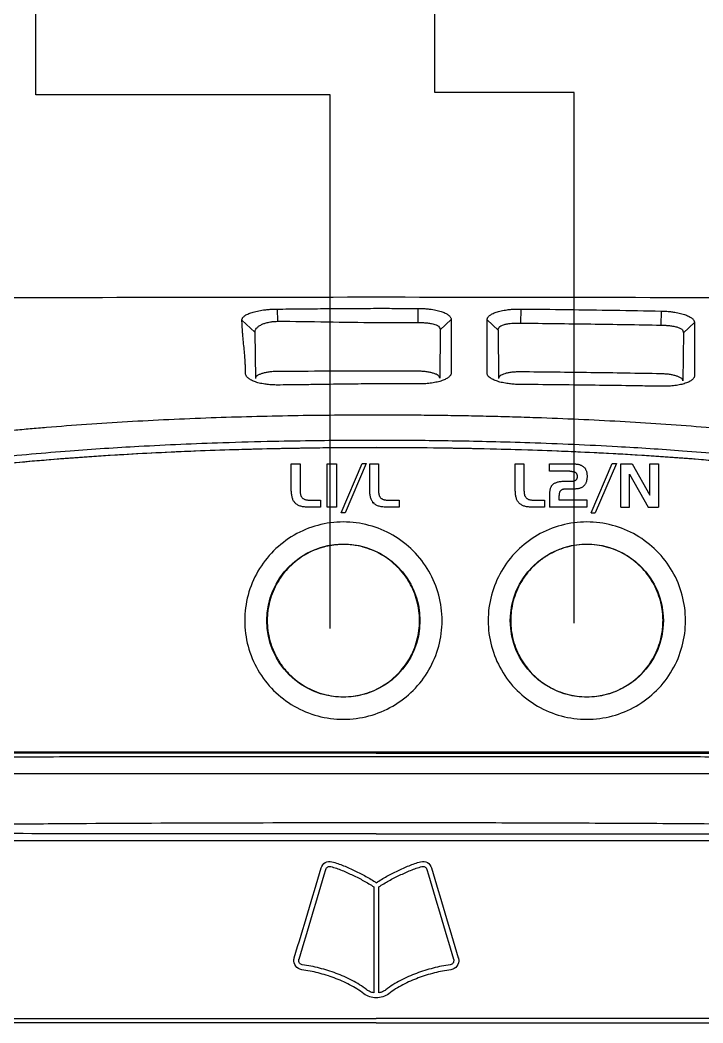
# Model space of a CAD drawing. Header units: inches. Extents: x 15 to 148, y 10 to 111.
# Drawn here: x 136.646 to 137.502, y 104.395 to 105.653 of the extents above; entities that cross this region are included whole.
import ezdxf

# ---------------------------------------------------------------- set-up
doc = ezdxf.new("R2010")
doc.units = ezdxf.units.IN
doc.header["$MEASUREMENT"] = 0
doc.layers.add('BLK_12AWG', color=7, linetype='Continuous')

# ---------------------------------------------------------------- blocks, each defined once
blk = doc.blocks.new('Varia')
at = {"color": 7, "linetype": 'Continuous'}
for p, q in [((163.2523, 107.7784), (163.2526, 107.7476)), ((163.6046, 107.7801), (163.6046, 107.7447)), ((163.8628, 107.7785), (163.8625, 107.7431)), ((163.1637, 107.7508), (163.1963, 107.7201)), ((163.6886, 107.7522), (163.6608, 107.726)), ((163.7785, 107.7517), (163.8062, 107.7252)), ((164.2152, 107.7734), (164.2145, 107.7381)), ((163.6608, 107.726), (163.6597, 107.6051)), ((163.8063, 107.7252), (163.8073, 107.6043)), ((164.2985, 107.7447), (164.2707, 107.7188)), ((163.1964, 107.7201), (163.1974, 107.6043)), ((164.2707, 107.7188), (164.2697, 107.598)), ((163.6046, 107.5904), (163.5006, 107.5905)), ((163.5006, 107.4307), (163.5006, 107.4313)), ((163.2875, 107.3253), (163.2875, 107.3899)), ((163.2875, 107.3899), (163.3094, 107.3899)), ((163.3094, 107.3899), (163.3094, 107.3242)), ((163.3775, 107.3899), (163.4005, 107.3899)), ((163.3775, 107.2815), (163.3775, 107.3899)), ((163.4005, 107.3899), (163.4005, 107.2815)), ((163.4123, 107.2676), (163.4649, 107.3911)), ((163.4754, 107.3911), (163.4224, 107.2676)), ((163.4649, 107.3911), (163.4754, 107.3911)), ((163.4842, 107.3253), (163.4842, 107.3899)), ((163.4842, 107.3899), (163.5061, 107.3899)), ((163.5061, 107.3899), (163.5061, 107.3242)), ((163.8491, 107.3253), (163.8491, 107.3899)), ((163.8491, 107.3899), (163.871, 107.3899)), ((163.871, 107.3899), (163.871, 107.3242)), ((163.935, 107.3716), (163.935, 107.3899)), ((163.935, 107.3899), (163.9964, 107.3899)), ((163.9964, 107.3899), (163.9983, 107.3898)), ((163.9983, 107.3898), (164.0002, 107.3898)), ((164.0002, 107.3898), (164.002, 107.3896)), ((164.002, 107.3896), (164.0037, 107.3894)), ((164.0037, 107.3894), (164.0054, 107.3892)), ((164.0054, 107.3892), (164.007, 107.3889)), ((164.007, 107.3889), (164.0086, 107.3885)), ((164.0086, 107.3885), (164.0101, 107.3881)), ((164.0101, 107.3881), (164.0116, 107.3877)), ((164.0116, 107.3877), (164.013, 107.3871)), ((164.013, 107.3871), (164.0143, 107.3866)), ((164.0143, 107.3866), (164.0156, 107.3859)), ((164.0156, 107.3859), (164.0168, 107.3852)), ((164.0168, 107.3852), (164.018, 107.3845)), ((164.018, 107.3845), (164.0191, 107.3837)), ((164.0191, 107.3837), (164.0202, 107.3829)), ((164.0202, 107.3829), (164.0213, 107.3819)), ((164.0213, 107.3819), (164.0223, 107.3808)), ((164.0223, 107.3808), (164.0232, 107.3797)), ((164.0232, 107.3797), (164.0241, 107.3786)), ((164.0241, 107.3786), (164.0249, 107.3773)), ((164.0249, 107.3773), (164.0256, 107.376)), ((164.0256, 107.376), (164.0263, 107.3746)), ((164.0263, 107.3746), (164.0269, 107.3732)), ((164.0269, 107.3732), (164.0274, 107.3717)), ((164.0397, 107.2676), (164.0923, 107.3911)), ((164.1029, 107.3911), (164.0498, 107.2676)), ((164.0923, 107.3911), (164.1029, 107.3911)), ((164.1141, 107.2815), (164.1141, 107.3899)), ((164.1141, 107.3899), (164.1425, 107.3899)), ((164.1425, 107.3899), (164.1869, 107.3118)), ((164.1869, 107.3118), (164.1869, 107.3899)), ((164.1869, 107.3899), (164.2081, 107.3899)), ((164.2081, 107.3899), (164.2081, 107.2815)), ((163.9863, 107.3716), (163.935, 107.3716)), ((163.9863, 107.3716), (163.9876, 107.3715)), ((163.9876, 107.3715), (163.9888, 107.3715)), ((163.9888, 107.3715), (163.99, 107.3714)), ((163.99, 107.3714), (163.9911, 107.3713)), ((163.9911, 107.3713), (163.9921, 107.3712)), ((163.9921, 107.3712), (163.9932, 107.371)), ((163.9932, 107.371), (163.9941, 107.3709)), ((163.9941, 107.3709), (163.9951, 107.3707)), ((163.9951, 107.3707), (163.9959, 107.3704)), ((163.9959, 107.3704), (163.9968, 107.3701)), ((163.9968, 107.3701), (163.9976, 107.3699)), ((163.9976, 107.3699), (163.9983, 107.3695)), ((163.9983, 107.3473), (163.9978, 107.3471)), ((163.9983, 107.3695), (163.999, 107.3692)), ((163.9989, 107.3476), (163.9983, 107.3473)), ((163.9994, 107.3479), (163.9989, 107.3476)), ((163.999, 107.3692), (163.9996, 107.3688)), ((163.9998, 107.3483), (163.9994, 107.3479)), ((163.9996, 107.3688), (164.0002, 107.3684)), ((164.0003, 107.3486), (163.9998, 107.3483)), ((164.0002, 107.3684), (164.0008, 107.368)), ((164.0008, 107.349), (164.0003, 107.3486)), ((164.0008, 107.368), (164.0012, 107.3676)), ((164.0012, 107.3495), (164.0008, 107.349)), ((164.0012, 107.3676), (164.0016, 107.3671)), ((164.0016, 107.3499), (164.0012, 107.3495)), ((164.0016, 107.3671), (164.002, 107.3667)), ((164.002, 107.3503), (164.0016, 107.3499)), ((164.002, 107.3667), (164.0023, 107.3662)), ((164.0023, 107.3508), (164.002, 107.3503)), ((164.0023, 107.3662), (164.0026, 107.3657)), ((164.0026, 107.3513), (164.0023, 107.3508)), ((164.0026, 107.3657), (164.0029, 107.3651)), ((164.0029, 107.3518), (164.0026, 107.3513)), ((164.0029, 107.3651), (164.0032, 107.3645)), ((164.0032, 107.3523), (164.0029, 107.3518)), ((164.0032, 107.3645), (164.0034, 107.3639)), ((164.0034, 107.3529), (164.0032, 107.3523)), ((164.0034, 107.3639), (164.0036, 107.3633)), ((164.0036, 107.3534), (164.0034, 107.3529)), ((164.0036, 107.3633), (164.0038, 107.3626)), ((164.0038, 107.354), (164.0036, 107.3534)), ((164.0038, 107.3626), (164.004, 107.3619)), ((164.004, 107.3546), (164.0038, 107.354)), ((164.004, 107.3619), (164.0041, 107.3611)), ((164.0041, 107.3552), (164.004, 107.3546)), ((164.0041, 107.3611), (164.0042, 107.3604)), ((164.0042, 107.3559), (164.0041, 107.3552)), ((164.0042, 107.3604), (164.0043, 107.3596)), ((164.0043, 107.3565), (164.0042, 107.3559)), ((164.0043, 107.3596), (164.0043, 107.3587)), ((164.0043, 107.3587), (164.0043, 107.3579)), ((164.0043, 107.3579), (164.0043, 107.3572)), ((164.0043, 107.3572), (164.0043, 107.3565)), ((164.0274, 107.3717), (164.0279, 107.3702)), ((164.0281, 107.3488), (164.0278, 107.3472)), ((164.0279, 107.3702), (164.0283, 107.3685)), ((164.0285, 107.3504), (164.0281, 107.3488)), ((164.0283, 107.3685), (164.0286, 107.3668)), ((164.0287, 107.3521), (164.0285, 107.3504)), ((164.0286, 107.3668), (164.0288, 107.3651)), ((164.0289, 107.3538), (164.0287, 107.3521)), ((164.0288, 107.3651), (164.029, 107.3633)), ((164.0291, 107.3556), (164.0289, 107.3538)), ((164.029, 107.3633), (164.0291, 107.3614)), ((164.0291, 107.3614), (164.0292, 107.3594)), ((164.0292, 107.3594), (164.0291, 107.3575)), ((164.0291, 107.3575), (164.0291, 107.3556)), ((164.136, 107.3638), (164.1825, 107.2815)), ((164.136, 107.2815), (164.136, 107.3638)), ((163.2875, 107.3225), (163.2875, 107.3253)), ((163.2876, 107.3198), (163.2875, 107.3225)), ((163.3094, 107.3242), (163.3094, 107.3228)), ((163.3094, 107.3228), (163.3094, 107.3214)), ((163.4842, 107.3225), (163.4842, 107.3253)), ((163.4843, 107.3198), (163.4842, 107.3225)), ((163.5061, 107.3242), (163.5061, 107.3228)), ((163.5061, 107.3228), (163.5061, 107.3214)), ((163.8492, 107.3225), (163.8491, 107.3253)), ((163.8493, 107.3198), (163.8492, 107.3225)), ((163.871, 107.3242), (163.871, 107.3228)), ((163.871, 107.3228), (163.8711, 107.3214)), ((163.9357, 107.3236), (163.9355, 107.3218)), ((163.9361, 107.3252), (163.9357, 107.3236)), ((163.9365, 107.3268), (163.9361, 107.3252)), ((163.937, 107.3284), (163.9365, 107.3268)), ((163.9375, 107.3298), (163.937, 107.3284)), ((163.9381, 107.3312), (163.9375, 107.3298)), ((163.9388, 107.3325), (163.9381, 107.3312)), ((163.9395, 107.3337), (163.9388, 107.3325)), ((163.9403, 107.3349), (163.9395, 107.3337)), ((163.9411, 107.3359), (163.9403, 107.3349)), ((163.942, 107.3369), (163.9411, 107.3359)), ((163.943, 107.3379), (163.942, 107.3369)), ((163.9442, 107.3388), (163.943, 107.3379)), ((163.9454, 107.3397), (163.9442, 107.3388)), ((163.9468, 107.3406), (163.9454, 107.3397)), ((163.9482, 107.3413), (163.9468, 107.3406)), ((163.9498, 107.342), (163.9482, 107.3413)), ((163.9514, 107.3427), (163.9498, 107.342)), ((163.9532, 107.3433), (163.9514, 107.3427)), ((163.9551, 107.3438), (163.9532, 107.3433)), ((163.957, 107.3443), (163.9551, 107.3438)), ((163.959, 107.3447), (163.957, 107.3443)), ((163.9612, 107.345), (163.959, 107.3447)), ((163.9635, 107.3453), (163.9612, 107.345)), ((163.9626, 107.3225), (163.9621, 107.3219)), ((163.9631, 107.323), (163.9626, 107.3225)), ((163.9637, 107.3235), (163.9631, 107.323)), ((163.9658, 107.3455), (163.9635, 107.3453)), ((163.9643, 107.3239), (163.9637, 107.3235)), ((163.9649, 107.3243), (163.9643, 107.3239)), ((163.9656, 107.3247), (163.9649, 107.3243)), ((163.9663, 107.325), (163.9656, 107.3247)), ((163.9683, 107.3457), (163.9658, 107.3455)), ((163.9671, 107.3254), (163.9663, 107.325)), ((163.9679, 107.3256), (163.9671, 107.3254)), ((163.9687, 107.3259), (163.9679, 107.3256)), ((163.9708, 107.3458), (163.9683, 107.3457)), ((163.9696, 107.3261), (163.9687, 107.3259)), ((163.9705, 107.3263), (163.9696, 107.3261)), ((163.9714, 107.3265), (163.9705, 107.3263)), ((163.9735, 107.3458), (163.9708, 107.3458)), ((163.9724, 107.3266), (163.9714, 107.3265)), ((163.9734, 107.3267), (163.9724, 107.3266)), ((163.9745, 107.3268), (163.9734, 107.3267)), ((163.9918, 107.3458), (163.9735, 107.3458)), ((163.9756, 107.3268), (163.9745, 107.3268)), ((163.9767, 107.3268), (163.9756, 107.3268)), ((163.997, 107.3268), (163.9767, 107.3268)), ((163.9924, 107.3458), (163.9918, 107.3458)), ((163.9931, 107.3458), (163.9924, 107.3458)), ((163.9937, 107.3459), (163.9931, 107.3458)), ((163.9944, 107.346), (163.9937, 107.3459)), ((163.995, 107.3461), (163.9944, 107.346)), ((163.9956, 107.3462), (163.995, 107.3461)), ((163.9962, 107.3464), (163.9956, 107.3462)), ((163.9967, 107.3466), (163.9962, 107.3464)), ((163.9973, 107.3468), (163.9967, 107.3466)), ((163.9991, 107.3269), (163.997, 107.3268)), ((163.9978, 107.3471), (163.9973, 107.3468)), ((164.0011, 107.327), (163.9991, 107.3269)), ((164.0031, 107.3272), (164.0011, 107.327)), ((164.0049, 107.3274), (164.0031, 107.3272)), ((164.0067, 107.3277), (164.0049, 107.3274)), ((164.0085, 107.3281), (164.0067, 107.3277)), ((164.0101, 107.3285), (164.0085, 107.3281)), ((164.0117, 107.3291), (164.0101, 107.3285)), ((164.0132, 107.3296), (164.0117, 107.3291)), ((164.0147, 107.3303), (164.0132, 107.3296)), ((164.016, 107.331), (164.0147, 107.3303)), ((164.0174, 107.3318), (164.016, 107.331)), ((164.0186, 107.3327), (164.0174, 107.3318)), ((164.0198, 107.3336), (164.0186, 107.3327)), ((164.0208, 107.3346), (164.0198, 107.3336)), ((164.0219, 107.3357), (164.0208, 107.3346)), ((164.0228, 107.3367), (164.0219, 107.3357)), ((164.0236, 107.3378), (164.0228, 107.3367)), ((164.0244, 107.339), (164.0236, 107.3378)), ((164.0251, 107.3402), (164.0244, 107.339)), ((164.0257, 107.3415), (164.0251, 107.3402)), ((164.0263, 107.3428), (164.0257, 107.3415)), ((164.0269, 107.3442), (164.0263, 107.3428)), ((164.0274, 107.3457), (164.0269, 107.3442)), ((164.0278, 107.3472), (164.0274, 107.3457)), ((163.2878, 107.3172), (163.2876, 107.3198)), ((163.2881, 107.3147), (163.2878, 107.3172)), ((163.2884, 107.3123), (163.2881, 107.3147)), ((163.2887, 107.3101), (163.2884, 107.3123)), ((163.2892, 107.3079), (163.2887, 107.3101)), ((163.2897, 107.3058), (163.2892, 107.3079)), ((163.2903, 107.3038), (163.2897, 107.3058)), ((163.291, 107.3019), (163.2903, 107.3038)), ((163.2917, 107.3001), (163.291, 107.3019)), ((163.2925, 107.2984), (163.2917, 107.3001)), ((163.2933, 107.2968), (163.2925, 107.2984)), ((163.3094, 107.3214), (163.3095, 107.32)), ((163.3095, 107.32), (163.3096, 107.3187)), ((163.3096, 107.3187), (163.3097, 107.3175)), ((163.3097, 107.3175), (163.3099, 107.3163)), ((163.3099, 107.3163), (163.3101, 107.3151)), ((163.3101, 107.3151), (163.3103, 107.314)), ((163.3103, 107.314), (163.3105, 107.313)), ((163.3105, 107.313), (163.3108, 107.312)), ((163.3108, 107.312), (163.3111, 107.3111)), ((163.3111, 107.3111), (163.3114, 107.3102)), ((163.3114, 107.3102), (163.3117, 107.3093)), ((163.3117, 107.3093), (163.3121, 107.3086)), ((163.3121, 107.3086), (163.3125, 107.3078)), ((163.3125, 107.3078), (163.313, 107.3071)), ((163.313, 107.3071), (163.3137, 107.3061)), ((163.3137, 107.3061), (163.3145, 107.3052)), ((163.3145, 107.3052), (163.3154, 107.3043)), ((163.3154, 107.3043), (163.3164, 107.3035)), ((163.3164, 107.3035), (163.3174, 107.3028)), ((163.3174, 107.3028), (163.3186, 107.3021)), ((163.3186, 107.3021), (163.3198, 107.3015)), ((163.3198, 107.3015), (163.3211, 107.301)), ((163.3211, 107.301), (163.3224, 107.3005)), ((163.3224, 107.3005), (163.3239, 107.3001)), ((163.3239, 107.3001), (163.3254, 107.2997)), ((163.3254, 107.2997), (163.327, 107.2994)), ((163.327, 107.2994), (163.3287, 107.2992)), ((163.3287, 107.2992), (163.3305, 107.299)), ((163.3305, 107.299), (163.3323, 107.2989)), ((163.3323, 107.2989), (163.3342, 107.2989)), ((163.3342, 107.2989), (163.3609, 107.2989)), ((163.3609, 107.2989), (163.3609, 107.2815)), ((163.4845, 107.3172), (163.4843, 107.3198)), ((163.4847, 107.3147), (163.4845, 107.3172)), ((163.485, 107.3123), (163.4847, 107.3147)), ((163.4854, 107.3101), (163.485, 107.3123)), ((163.4859, 107.3079), (163.4854, 107.3101)), ((163.4864, 107.3058), (163.4859, 107.3079)), ((163.487, 107.3038), (163.4864, 107.3058)), ((163.4876, 107.3019), (163.487, 107.3038)), ((163.4883, 107.3001), (163.4876, 107.3019)), ((163.4891, 107.2984), (163.4883, 107.3001)), ((163.49, 107.2968), (163.4891, 107.2984)), ((163.5061, 107.3214), (163.5062, 107.32)), ((163.5062, 107.32), (163.5063, 107.3187)), ((163.5063, 107.3187), (163.5064, 107.3175)), ((163.5064, 107.3175), (163.5066, 107.3163)), ((163.5066, 107.3163), (163.5067, 107.3151)), ((163.5067, 107.3151), (163.5069, 107.314)), ((163.5069, 107.314), (163.5072, 107.313)), ((163.5072, 107.313), (163.5074, 107.312)), ((163.5074, 107.312), (163.5077, 107.3111)), ((163.5077, 107.3111), (163.5081, 107.3102)), ((163.5081, 107.3102), (163.5084, 107.3093)), ((163.5084, 107.3093), (163.5088, 107.3086)), ((163.5088, 107.3086), (163.5092, 107.3078)), ((163.5092, 107.3078), (163.5096, 107.3071)), ((163.5096, 107.3071), (163.5104, 107.3061)), ((163.5104, 107.3061), (163.5112, 107.3052)), ((163.5112, 107.3052), (163.5121, 107.3043)), ((163.5121, 107.3043), (163.513, 107.3035)), ((163.513, 107.3035), (163.5141, 107.3028)), ((163.5141, 107.3028), (163.5152, 107.3021)), ((163.5152, 107.3021), (163.5164, 107.3015)), ((163.5164, 107.3015), (163.5177, 107.301)), ((163.5177, 107.301), (163.5191, 107.3005)), ((163.5191, 107.3005), (163.5205, 107.3001)), ((163.5205, 107.3001), (163.5221, 107.2997)), ((163.5221, 107.2997), (163.5237, 107.2994)), ((163.5237, 107.2994), (163.5254, 107.2992)), ((163.5254, 107.2992), (163.5271, 107.299)), ((163.5271, 107.299), (163.529, 107.2989)), ((163.529, 107.2989), (163.5309, 107.2989)), ((163.5309, 107.2989), (163.5576, 107.2989)), ((163.5576, 107.2989), (163.5576, 107.2815)), ((163.8494, 107.3172), (163.8493, 107.3198)), ((163.8497, 107.3147), (163.8494, 107.3172)), ((163.85, 107.3123), (163.8497, 107.3147)), ((163.8504, 107.3101), (163.85, 107.3123)), ((163.8508, 107.3079), (163.8504, 107.3101)), ((163.8513, 107.3058), (163.8508, 107.3079)), ((163.8519, 107.3038), (163.8513, 107.3058)), ((163.8526, 107.3019), (163.8519, 107.3038)), ((163.8533, 107.3001), (163.8526, 107.3019)), ((163.8541, 107.2984), (163.8533, 107.3001)), ((163.855, 107.2968), (163.8541, 107.2984)), ((163.8711, 107.3214), (163.8711, 107.32)), ((163.8711, 107.32), (163.8712, 107.3187)), ((163.8712, 107.3187), (163.8713, 107.3175)), ((163.8713, 107.3175), (163.8715, 107.3163)), ((163.8715, 107.3163), (163.8717, 107.3151)), ((163.8717, 107.3151), (163.8719, 107.314)), ((163.8719, 107.314), (163.8721, 107.313)), ((163.8721, 107.313), (163.8724, 107.312)), ((163.8724, 107.312), (163.8727, 107.3111)), ((163.8727, 107.3111), (163.873, 107.3102)), ((163.873, 107.3102), (163.8734, 107.3093)), ((163.8734, 107.3093), (163.8737, 107.3086)), ((163.8737, 107.3086), (163.8741, 107.3078)), ((163.8741, 107.3078), (163.8746, 107.3071)), ((163.8746, 107.3071), (163.8753, 107.3061)), ((163.8753, 107.3061), (163.8761, 107.3052)), ((163.8761, 107.3052), (163.877, 107.3043)), ((163.877, 107.3043), (163.878, 107.3035)), ((163.878, 107.3035), (163.879, 107.3028)), ((163.879, 107.3028), (163.8802, 107.3021)), ((163.8802, 107.3021), (163.8814, 107.3015)), ((163.8814, 107.3015), (163.8827, 107.301)), ((163.8827, 107.301), (163.884, 107.3005)), ((163.884, 107.3005), (163.8855, 107.3001)), ((163.8855, 107.3001), (163.887, 107.2997)), ((163.887, 107.2997), (163.8886, 107.2994)), ((163.8886, 107.2994), (163.8903, 107.2992)), ((163.8903, 107.2992), (163.8921, 107.299)), ((163.8921, 107.299), (163.8939, 107.2989)), ((163.8939, 107.2989), (163.8958, 107.2989)), ((163.8958, 107.2989), (163.9225, 107.2989)), ((163.9225, 107.2989), (163.9225, 107.2815)), ((163.9351, 107.3181), (163.935, 107.3161)), ((163.935, 107.3161), (163.935, 107.3141)), ((163.935, 107.3141), (163.935, 107.2815)), ((163.9352, 107.32), (163.9351, 107.3181)), ((163.9355, 107.3218), (163.9352, 107.32)), ((163.9588, 107.3096), (163.9587, 107.3081)), ((163.9587, 107.3081), (163.9587, 107.3065)), ((163.9587, 107.3065), (163.9587, 107.2998)), ((163.9587, 107.2998), (164.0287, 107.2998)), ((163.9589, 107.311), (163.9588, 107.3096)), ((163.959, 107.3123), (163.9589, 107.311)), ((163.9591, 107.3136), (163.959, 107.3123)), ((163.9593, 107.3148), (163.9591, 107.3136)), ((163.9595, 107.3159), (163.9593, 107.3148)), ((163.9598, 107.317), (163.9595, 107.3159)), ((163.9601, 107.318), (163.9598, 107.317)), ((163.9604, 107.3189), (163.9601, 107.318)), ((163.9608, 107.3198), (163.9604, 107.3189)), ((163.9612, 107.3206), (163.9608, 107.3198)), ((163.9616, 107.3213), (163.9612, 107.3206)), ((163.9621, 107.3219), (163.9616, 107.3213)), ((164.0287, 107.2998), (164.0287, 107.2815)), ((163.2943, 107.2953), (163.2933, 107.2968)), ((163.2953, 107.2938), (163.2943, 107.2953)), ((163.2964, 107.2925), (163.2953, 107.2938)), ((163.2976, 107.2912), (163.2964, 107.2925)), ((163.299, 107.29), (163.2976, 107.2912)), ((163.3004, 107.2888), (163.299, 107.29)), ((163.302, 107.2877), (163.3004, 107.2888)), ((163.3036, 107.2867), (163.302, 107.2877)), ((163.3054, 107.2858), (163.3036, 107.2867)), ((163.3073, 107.285), (163.3054, 107.2858)), ((163.3093, 107.2843), (163.3073, 107.285)), ((163.3114, 107.2836), (163.3093, 107.2843)), ((163.3135, 107.2831), (163.3114, 107.2836)), ((163.3158, 107.2826), (163.3135, 107.2831)), ((163.3182, 107.2822), (163.3158, 107.2826)), ((163.3207, 107.2819), (163.3182, 107.2822)), ((163.3233, 107.2817), (163.3207, 107.2819)), ((163.326, 107.2816), (163.3233, 107.2817)), ((163.3288, 107.2815), (163.326, 107.2816)), ((163.3609, 107.2815), (163.3288, 107.2815)), ((163.4005, 107.2815), (163.3775, 107.2815)), ((163.4909, 107.2953), (163.49, 107.2968)), ((163.4955, 107.2922), (163.4902, 107.2921)), ((163.4919, 107.2938), (163.4909, 107.2953)), ((163.493, 107.2925), (163.4919, 107.2938)), ((163.4943, 107.2912), (163.493, 107.2925)), ((163.4956, 107.29), (163.4943, 107.2912)), ((163.4971, 107.2888), (163.4956, 107.29)), ((163.4986, 107.2877), (163.4971, 107.2888)), ((163.5003, 107.2867), (163.4986, 107.2877)), ((163.5021, 107.2858), (163.5003, 107.2867)), ((163.504, 107.285), (163.5021, 107.2858)), ((163.5059, 107.2843), (163.504, 107.285)), ((163.508, 107.2836), (163.5059, 107.2843)), ((163.5102, 107.2831), (163.508, 107.2836)), ((163.5125, 107.2826), (163.5102, 107.2831)), ((163.5149, 107.2822), (163.5125, 107.2826)), ((163.5174, 107.2819), (163.5149, 107.2822)), ((163.52, 107.2817), (163.5174, 107.2819)), ((163.5227, 107.2816), (163.52, 107.2817)), ((163.5255, 107.2815), (163.5227, 107.2816)), ((163.5576, 107.2815), (163.5255, 107.2815)), ((163.8559, 107.2953), (163.855, 107.2968)), ((163.8569, 107.2938), (163.8559, 107.2953)), ((163.858, 107.2925), (163.8569, 107.2938)), ((163.8592, 107.2912), (163.858, 107.2925)), ((163.8606, 107.29), (163.8592, 107.2912)), ((163.862, 107.2888), (163.8606, 107.29)), ((163.8636, 107.2877), (163.862, 107.2888)), ((163.8653, 107.2867), (163.8636, 107.2877)), ((163.867, 107.2858), (163.8653, 107.2867)), ((163.8689, 107.285), (163.867, 107.2858)), ((163.8709, 107.2843), (163.8689, 107.285)), ((163.873, 107.2836), (163.8709, 107.2843)), ((163.8751, 107.2831), (163.873, 107.2836)), ((163.8774, 107.2826), (163.8751, 107.2831)), ((163.8798, 107.2822), (163.8774, 107.2826)), ((163.8823, 107.2819), (163.8798, 107.2822)), ((163.8849, 107.2817), (163.8823, 107.2819)), ((163.8876, 107.2816), (163.8849, 107.2817)), ((163.8904, 107.2815), (163.8876, 107.2816)), ((163.9225, 107.2815), (163.8904, 107.2815)), ((164.0287, 107.2815), (163.935, 107.2815)), ((164.1141, 107.2815), (164.136, 107.2815)), ((164.1825, 107.2815), (164.2081, 107.2815)), ((163.4224, 107.2676), (163.4123, 107.2676)), ((164.0397, 107.2676), (164.0498, 107.2676)), ((162.0741, 106.6676), (164.9272, 106.6676)), ((163.5006, 106.6126), (162.0592, 106.6126)), ((164.9421, 106.6126), (163.5006, 106.6126))]:
    blk.add_line(p, q, dxfattribs=at)
for centre in [(163.4181, 106.9968), (164.0286, 106.9968)]:
    blk.add_circle(centre, 0.192, dxfattribs=at)
for points, knots in [([(161.7752, 107.8027), (161.9649, 107.8039), (162.3458, 107.8063), (162.922, 107.8083), (163.3079, 107.8085), (163.5006, 107.8087)], [0, 0, 0, 0, 0.331909, 0.666236, 1, 1, 1, 1]), ([(163.5006, 107.8087), (163.6934, 107.8085), (164.0792, 107.8083), (164.6555, 107.8063), (165.0363, 107.8039), (165.2261, 107.8027)], [0, 0, 0, 0, 0.333756, 0.668083, 1, 1, 1, 1]), ([(163.1637, 107.7508), (163.1637, 107.7515), (163.1638, 107.7529), (163.1646, 107.755), (163.1659, 107.7571), (163.1677, 107.7591), (163.1712, 107.7621), (163.1776, 107.7659), (163.1885, 107.7701), (163.2019, 107.7736), (163.2158, 107.7759), (163.2288, 107.7774), (163.2405, 107.7782), (163.2484, 107.7783), (163.2523, 107.7784)], [0, 0, 0, 0, 0.050271, 0.100182, 0.150013, 0.200049, 0.250569, 0.376187, 0.500611, 0.625917, 0.750289, 0.834047, 0.916734, 1, 1, 1, 1]), ([(163.2523, 107.7784), (163.2618, 107.7785), (163.2825, 107.7786), (163.3239, 107.779), (163.3781, 107.7796), (163.4402, 107.7801), (163.4816, 107.7802), (163.5006, 107.7802)], [0, 0, 0, 0, 0.1142851, 0.2500018, 0.499984, 0.7694685, 1, 1, 1, 1]), ([(163.5006, 107.7802), (163.5181, 107.7802), (163.5528, 107.7802), (163.5874, 107.7801), (163.6046, 107.7801)], [0, 0, 0, 0, 0.503636, 1, 1, 1, 1]), ([(163.6046, 107.7801), (163.6066, 107.7801), (163.6105, 107.7801), (163.6163, 107.7798), (163.622, 107.7795), (163.6277, 107.779), (163.6332, 107.7784), (163.6421, 107.7773), (163.6538, 107.7751), (163.6663, 107.7715), (163.6762, 107.7672), (163.682, 107.7633), (163.6853, 107.76), (163.6871, 107.7574), (163.6883, 107.7548), (163.6885, 107.7531), (163.6886, 107.7522)], [0, 0, 0, 0, 0.04168, 0.083042, 0.124338, 0.165821, 0.207742, 0.250344, 0.373822, 0.499504, 0.622344, 0.749085, 0.810596, 0.874457, 0.939088, 1, 1, 1, 1]), ([(163.7785, 107.7517), (163.7785, 107.7522), (163.7786, 107.7534), (163.7791, 107.7551), (163.7802, 107.7571), (163.7818, 107.7594), (163.7851, 107.7627), (163.791, 107.7666), (163.8009, 107.7707), (163.8135, 107.7742), (163.8269, 107.7764), (163.8396, 107.7778), (163.8511, 107.7785), (163.8589, 107.7785), (163.8628, 107.7785)], [0, 0, 0, 0, 0.040315, 0.082112, 0.12553, 0.189161, 0.250895, 0.377807, 0.500561, 0.626188, 0.749847, 0.833993, 0.916721, 1, 1, 1, 1]), ([(163.8628, 107.7785), (163.9017, 107.7781), (163.9797, 107.7773), (164.0971, 107.7756), (164.1757, 107.7741), (164.2152, 107.7734)], [0, 0, 0, 0, 0.3307315, 0.6640683, 1, 1, 1, 1]), ([(163.1726, 107.6168), (163.1726, 107.6207), (163.1726, 107.6286), (163.1721, 107.6404), (163.1714, 107.6533), (163.1701, 107.6687), (163.1684, 107.6867), (163.1667, 107.704), (163.1651, 107.7205), (163.1641, 107.7355), (163.1638, 107.7459), (163.1637, 107.7508)], [0, 0, 0, 0, 0.082273, 0.165581, 0.249929, 0.358907, 0.499845, 0.649294, 0.749845, 0.882275, 1, 1, 1, 1]), ([(163.6886, 107.7522), (163.6886, 107.7466), (163.6886, 107.7354), (163.6886, 107.7181), (163.6886, 107.6921), (163.6886, 107.6622), (163.6886, 107.6339), (163.6885, 107.6207), (163.6884, 107.6171)], [0, 0, 0, 0, 0.133335, 0.26667, 0.400006, 0.725163, 0.925162, 1, 1, 1, 1]), ([(163.7787, 107.6166), (163.7786, 107.6199), (163.7785, 107.6324), (163.7785, 107.6594), (163.7784, 107.6967), (163.7785, 107.729), (163.7785, 107.747), (163.7785, 107.7517)], [0, 0, 0, 0, 0.069231, 0.259707, 0.571422, 0.887858, 1, 1, 1, 1]), ([(164.2152, 107.7734), (164.2171, 107.7734), (164.221, 107.7733), (164.2268, 107.773), (164.2325, 107.7725), (164.2381, 107.772), (164.2436, 107.7713), (164.2525, 107.77), (164.264, 107.7677), (164.2764, 107.764), (164.2862, 107.7596), (164.292, 107.7556), (164.2953, 107.7523), (164.297, 107.7498), (164.2983, 107.7472), (164.2984, 107.7455), (164.2985, 107.7447)], [0, 0, 0, 0, 0.0416519, 0.0829944, 0.1242804, 0.1657636, 0.2076945, 0.2503157, 0.3737345, 0.4994214, 0.6222441, 0.7490082, 0.8104932, 0.874412, 0.9391496, 1, 1, 1, 1]), ([(163.1963, 107.7201), (163.1963, 107.7217), (163.197, 107.7252), (163.2, 107.7303), (163.2052, 107.7352), (163.212, 107.7393), (163.22, 107.7426), (163.228, 107.7448), (163.2346, 107.7461), (163.2424, 107.7472), (163.2482, 107.7475), (163.2526, 107.7476)], [2, 2, 2, 2, 2.358582, 2.771605, 3.173075, 3.568828, 3.919417, 4.274657, 4.512728, 4.661605, 5.109554, 5.109554, 5.109554, 5.109554]), ([(163.2526, 107.7476), (163.2939, 107.7479), (163.3766, 107.7465), (163.4593, 107.7448), (163.5006, 107.7448)], [2, 2, 2, 2, 4.797123, 7.594349, 7.594349, 7.594349, 7.594349]), ([(163.5006, 107.7448), (163.518, 107.7448), (163.5526, 107.7448), (163.5872, 107.7447), (163.6046, 107.7447)], [2, 2, 2, 2, 3.17099, 4.341925, 4.341925, 4.341925, 4.341925]), ([(163.6046, 107.7447), (163.6078, 107.7446), (163.6142, 107.7445), (163.6241, 107.744), (163.6325, 107.7432), (163.6395, 107.742), (163.6453, 107.7406), (163.6514, 107.7385), (163.6566, 107.7355), (163.66, 107.7313), (163.6608, 107.7279), (163.6608, 107.726)], [2, 2, 2, 2, 2.362977, 2.723375, 3.13571, 3.389115, 3.638669, 3.967066, 4.407616, 4.753707, 5.177187, 5.177187, 5.177187, 5.177187]), ([(163.8062, 107.7252), (163.8062, 107.7271), (163.807, 107.7306), (163.8104, 107.7345), (163.8158, 107.7377), (163.8233, 107.7402), (163.832, 107.7418), (163.8418, 107.7428), (163.8518, 107.7432), (163.8594, 107.7431), (163.8625, 107.7431)], [2, 2, 2, 2, 2.434498, 2.791773, 3.150171, 3.624448, 4.021117, 4.347658, 4.841295, 5.183888, 5.183888, 5.183888, 5.183888]), ([(163.8625, 107.7431), (163.9212, 107.7425), (164.0385, 107.7411), (164.1558, 107.7392), (164.2145, 107.7381)], [2, 2, 2, 2, 5.967569, 9.936871, 9.936871, 9.936871, 9.936871]), ([(164.2145, 107.7381), (164.2177, 107.738), (164.2241, 107.7378), (164.2339, 107.7371), (164.2423, 107.736), (164.2493, 107.7348), (164.2551, 107.7334), (164.2613, 107.7312), (164.2665, 107.7282), (164.27, 107.724), (164.2708, 107.7207), (164.2708, 107.7188)], [2, 2, 2, 2, 2.35957, 2.716859, 3.127589, 3.381685, 3.631987, 3.961376, 4.402718, 4.748364, 5.170995, 5.170995, 5.170995, 5.170995]), ([(164.2985, 107.7447), (164.2985, 107.7382), (164.2985, 107.7257), (164.2985, 107.7073), (164.2985, 107.6902), (164.2985, 107.6746), (164.2985, 107.6605), (164.2985, 107.648), (164.2985, 107.6372), (164.2985, 107.6282), (164.2985, 107.621), (164.2985, 107.6157), (164.2984, 107.6122), (164.2984, 107.6106), (164.2984, 107.61)], [0, 0, 0, 0, 0.156047, 0.298876, 0.428486, 0.544876, 0.648045, 0.737993, 0.814718, 0.878221, 0.9285, 0.965557, 0.98939, 1, 1, 1, 1]), ([(163.2524, 107.5878), (163.2503, 107.5878), (163.2459, 107.5879), (163.2395, 107.5881), (163.2332, 107.5885), (163.227, 107.5892), (163.218, 107.5904), (163.2067, 107.5926), (163.1947, 107.5964), (163.185, 107.6009), (163.1787, 107.6053), (163.175, 107.6095), (163.173, 107.6131), (163.1727, 107.6156), (163.1726, 107.6168)], [0, 0, 0, 0, 0.050509, 0.100388, 0.15, 0.199716, 0.249901, 0.373919, 0.499596, 0.623792, 0.749754, 0.833789, 0.916795, 1, 1, 1, 1]), ([(163.2526, 107.6217), (163.2507, 107.6217), (163.247, 107.6216), (163.2416, 107.6214), (163.2363, 107.6209), (163.2295, 107.6201), (163.2215, 107.6188), (163.2132, 107.6166), (163.2063, 107.6139), (163.2012, 107.6109), (163.1979, 107.6077), (163.1975, 107.6054), (163.1974, 107.6043)], [0, 0, 0, 0, 0.062252, 0.123811, 0.185344, 0.247519, 0.369353, 0.492311, 0.618145, 0.745064, 0.872159, 1, 1, 1, 1]), ([(163.5006, 107.6225), (163.4592, 107.6225), (163.3765, 107.6224), (163.2939, 107.6219), (163.2526, 107.6217)], [0, 0, 0, 0, 0.500564, 1, 1, 1, 1]), ([(163.6046, 107.6224), (163.5872, 107.6224), (163.5526, 107.6225), (163.518, 107.6225), (163.5006, 107.6225)], [0, 0, 0, 0, 0.4997932, 1, 1, 1, 1]), ([(163.6598, 107.6051), (163.6597, 107.6057), (163.6596, 107.6068), (163.6588, 107.6085), (163.6575, 107.6101), (163.6551, 107.6122), (163.6508, 107.6147), (163.6439, 107.6174), (163.6356, 107.6195), (163.626, 107.6211), (163.6155, 107.6222), (163.6082, 107.6223), (163.6046, 107.6224)], [0, 0, 0, 0, 0.064377, 0.128003, 0.191443, 0.255269, 0.382178, 0.508044, 0.630954, 0.752806, 0.876325, 1, 1, 1, 1]), ([(163.6884, 107.6171), (163.6883, 107.6164), (163.6881, 107.6149), (163.6871, 107.6128), (163.6856, 107.6107), (163.6836, 107.6086), (163.68, 107.6056), (163.6735, 107.6018), (163.6629, 107.5977), (163.6502, 107.5944), (163.6359, 107.5921), (163.6205, 107.5907), (163.61, 107.5905), (163.6046, 107.5904)], [0, 0, 0, 0, 0.050013, 0.099751, 0.149555, 0.19976, 0.250697, 0.375457, 0.500343, 0.624863, 0.74994, 0.872686, 1, 1, 1, 1]), ([(163.8626, 107.5891), (163.8605, 107.5892), (163.8562, 107.5892), (163.8499, 107.5895), (163.8436, 107.5899), (163.8375, 107.5905), (163.8285, 107.5916), (163.817, 107.5936), (163.8043, 107.597), (163.7936, 107.6012), (163.7864, 107.6054), (163.7819, 107.6094), (163.7794, 107.613), (163.7789, 107.6154), (163.7787, 107.6166)], [0, 0, 0, 0, 0.050959, 0.101218, 0.151025, 0.200636, 0.25031, 0.375903, 0.499852, 0.624702, 0.749434, 0.833649, 0.916653, 1, 1, 1, 1]), ([(163.8625, 107.6208), (163.8606, 107.6208), (163.8569, 107.6209), (163.8513, 107.6206), (163.8459, 107.6203), (163.839, 107.6196), (163.8308, 107.6183), (163.8225, 107.6162), (163.8158, 107.6136), (163.811, 107.6107), (163.8079, 107.6076), (163.8075, 107.6054), (163.8073, 107.6043)], [0, 0, 0, 0, 0.063799, 0.126602, 0.189101, 0.251997, 0.37723, 0.503682, 0.626392, 0.75069, 0.875056, 1, 1, 1, 1]), ([(164.2145, 107.616), (164.156, 107.617), (164.0386, 107.619), (163.9213, 107.6202), (163.8625, 107.6208)], [0, 0, 0, 0, 0.498834, 1, 1, 1, 1]), ([(164.2697, 107.598), (164.2697, 107.5986), (164.2696, 107.5997), (164.2687, 107.6014), (164.2674, 107.603), (164.265, 107.6052), (164.2608, 107.6077), (164.2538, 107.6104), (164.2455, 107.6126), (164.236, 107.6144), (164.2255, 107.6156), (164.2182, 107.6158), (164.2145, 107.616)], [0, 0, 0, 0, 0.064296, 0.127865, 0.191274, 0.255095, 0.381937, 0.50782, 0.630829, 0.752762, 0.87635, 1, 1, 1, 1]), ([(164.2984, 107.61), (164.2983, 107.6093), (164.298, 107.6079), (164.2971, 107.6058), (164.2956, 107.6037), (164.2937, 107.6016), (164.29, 107.5987), (164.2836, 107.595), (164.273, 107.591), (164.2603, 107.5879), (164.2461, 107.5858), (164.2307, 107.5846), (164.2202, 107.5846), (164.2148, 107.5846)], [0, 0, 0, 0, 0.050032, 0.099783, 0.149589, 0.199786, 0.250702, 0.375553, 0.500386, 0.62493, 0.74999, 0.872478, 1, 1, 1, 1]), ([(163.5006, 107.5905), (163.4908, 107.5905), (163.4701, 107.5905), (163.4401, 107.5902), (163.4086, 107.5898), (163.3728, 107.5893), (163.3407, 107.5888), (163.3089, 107.5884), (163.2827, 107.588), (163.262, 107.5879), (163.2524, 107.5878)], [0, 0, 0, 0, 0.11927, 0.249978, 0.36225, 0.499978, 0.683345, 0.749989, 0.883818, 1, 1, 1, 1]), ([(164.2148, 107.5846), (164.2013, 107.5849), (164.172, 107.5854), (164.1133, 107.5863), (164.0389, 107.5873), (163.9508, 107.5884), (163.8921, 107.5889), (163.8626, 107.5891)], [0, 0, 0, 0, 0.115014, 0.25001, 0.500012, 0.748945, 1, 1, 1, 1]), ([(161.8894, 107.3618), (161.9005, 107.3645), (161.9229, 107.37), (161.9567, 107.3778), (161.9909, 107.3854), (162.0255, 107.3927), (162.0605, 107.3998), (162.0959, 107.4067), (162.1317, 107.4133), (162.1678, 107.4197), (162.2044, 107.4258), (162.2413, 107.4317), (162.2787, 107.4373), (162.3164, 107.4428), (162.3546, 107.448), (162.3931, 107.453), (162.432, 107.4578), (162.4713, 107.4623), (162.511, 107.4667), (162.5512, 107.4708), (162.5917, 107.4748), (162.6326, 107.4785), (162.6934, 107.4837), (162.7746, 107.4899), (162.8768, 107.4964), (162.9808, 107.5018), (163.0848, 107.5061), (163.1885, 107.5093), (163.2916, 107.5115), (163.3958, 107.5129), (163.4656, 107.5131), (163.5006, 107.5131)], [0, 0, 0, 0, 0.022267, 0.044639, 0.067123, 0.089725, 0.11245, 0.135303, 0.158292, 0.18142, 0.204694, 0.228118, 0.251697, 0.275437, 0.299343, 0.323418, 0.347668, 0.372096, 0.396708, 0.421506, 0.446496, 0.471681, 0.497065, 0.558586, 0.621, 0.684352, 0.74868, 0.810618, 0.873133, 0.936251, 1, 1, 1, 1]), ([(163.5006, 107.5131), (163.5207, 107.5131), (163.5608, 107.5131), (163.6207, 107.5126), (163.6802, 107.5119), (163.7395, 107.5109), (163.7983, 107.5096), (163.8568, 107.508), (163.931, 107.5055), (164.0204, 107.5018), (164.1244, 107.4964), (164.2267, 107.4899), (164.3204, 107.4828), (164.4057, 107.4753), (164.4827, 107.4676), (164.5584, 107.4592), (164.6326, 107.45), (164.7053, 107.44), (164.7766, 107.4292), (164.8465, 107.4175), (164.915, 107.405), (164.982, 107.3916), (165.0477, 107.3773), (165.0905, 107.3669), (165.1118, 107.3618)], [0, 0, 0, 0, 0.036507, 0.072804, 0.108897, 0.14479, 0.180489, 0.215998, 0.251324, 0.315652, 0.379003, 0.441418, 0.502941, 0.551228, 0.598802, 0.645692, 0.691926, 0.737535, 0.782551, 0.827009, 0.870944, 0.914395, 0.9574, 1, 1, 1, 1]), ([(161.989, 107.3186), (161.9997, 107.321), (162.0217, 107.3259), (162.056, 107.3331), (162.0923, 107.3404), (162.1308, 107.3477), (162.1714, 107.3551), (162.2142, 107.3624), (162.2591, 107.3696), (162.3063, 107.3767), (162.3992, 107.3899), (162.5412, 107.4068), (162.725, 107.4231), (162.9174, 107.4356), (163.0877, 107.4429), (163.2359, 107.447), (163.3425, 107.4488), (163.4285, 107.4496), (163.4789, 107.4497), (163.5006, 107.4497)], [0, 0, 0, 0, 0.0224244, 0.0461814, 0.0712718, 0.0976955, 0.1254518, 0.1545384, 0.1849535, 0.2166989, 0.2497775, 0.3721265, 0.4997258, 0.6128233, 0.7498179, 0.8325499, 0.9018258, 0.9576436, 1, 1, 1, 1]), ([(163.5006, 107.4497), (163.5193, 107.4497), (163.5602, 107.4497), (163.6268, 107.4491), (163.7038, 107.4481), (163.7913, 107.4463), (163.9265, 107.4424), (164.087, 107.4354), (164.2769, 107.4231), (164.4576, 107.407), (164.6121, 107.3887), (164.731, 107.3715), (164.8109, 107.3585), (164.884, 107.3453), (164.9505, 107.3322), (164.9924, 107.323), (165.0123, 107.3186)], [0, 0, 0, 0, 0.036425, 0.079657, 0.129695, 0.186537, 0.250183, 0.393442, 0.500277, 0.622821, 0.750222, 0.80843, 0.862513, 0.912474, 0.958304, 1, 1, 1, 1]), ([(161.9882, 107.3028), (162.1073, 107.329), (162.23, 107.3496), (162.479, 107.3829), (162.6052, 107.3955), (162.8594, 107.4145), (162.9873, 107.4209), (163.2437, 107.4293), (163.3722, 107.4313), (163.5006, 107.4313)], [0, 0, 0, 0, 0.25, 0.25, 0.5, 0.5, 0.75, 0.75, 1, 1, 1, 1]), ([(163.5006, 107.4307), (163.4797, 107.4306), (163.4377, 107.4305), (163.3744, 107.43), (163.2999, 107.429), (163.2152, 107.4273), (163.0868, 107.4237), (162.929, 107.4171), (162.7374, 107.4051), (162.5498, 107.3887), (162.3972, 107.3709), (162.2839, 107.3548), (162.2065, 107.3427), (162.1316, 107.3296), (162.0592, 107.3157), (162.012, 107.3055), (161.9887, 107.3004)], [0, 0, 0, 0, 0.04127, 0.08293, 0.124982, 0.188238, 0.249971, 0.378477, 0.499997, 0.628726, 0.749982, 0.803056, 0.854582, 0.904571, 0.953038, 1, 1, 1, 1]), ([(163.5006, 107.4313), (163.6291, 107.4313), (163.7576, 107.4293), (164.014, 107.4209), (164.1419, 107.4145), (164.396, 107.3955), (164.5223, 107.3829), (164.7712, 107.3496), (164.8939, 107.329), (165.0131, 107.3028)], [0, 0, 0, 0, 0.25, 0.25, 0.5, 0.5, 0.75, 0.75, 1, 1, 1, 1]), ([(165.0126, 107.3004), (164.9981, 107.3036), (164.9689, 107.31), (164.9246, 107.319), (164.8793, 107.3277), (164.833, 107.336), (164.7857, 107.344), (164.7374, 107.3517), (164.6882, 107.359), (164.594, 107.372), (164.4514, 107.3887), (164.294, 107.4025), (164.1658, 107.4113), (164.0716, 107.4167), (163.9762, 107.4211), (163.8711, 107.425), (163.7548, 107.4281), (163.6281, 107.4303), (163.5433, 107.4305), (163.5006, 107.4307)], [0, 0, 0, 0, 0.029172, 0.058931, 0.08928, 0.120224, 0.151766, 0.183909, 0.216658, 0.250014, 0.371438, 0.500007, 0.561672, 0.625011, 0.686281, 0.750033, 0.83259, 0.915909, 1, 1, 1, 1]), ([(163.4181, 107.2443), (163.3749, 107.2443), (163.3318, 107.2327), (163.257, 107.1895), (163.2254, 107.158), (163.1822, 107.0831), (163.1706, 107.04), (163.1706, 106.9536), (163.1822, 106.9105), (163.2254, 106.8356), (163.257, 106.8041), (163.3318, 106.7609), (163.3749, 106.7493), (163.4613, 106.7493), (163.5045, 106.7609), (163.5793, 106.8041), (163.6109, 106.8356), (163.6325, 106.8731)], [0, 0, 0, 0, 0.125, 0.125, 0.25, 0.25, 0.375, 0.375, 0.5, 0.5, 0.625, 0.625, 0.75, 0.75, 0.875, 0.875, 1, 1, 1, 1]), ([(163.6325, 106.8731), (163.6541, 106.9105), (163.6656, 106.9536), (163.6656, 107.04), (163.6541, 107.0831), (163.6109, 107.158), (163.5793, 107.1895), (163.5045, 107.2327), (163.4613, 107.2443), (163.4181, 107.2443)], [0, 0, 0, 0, 0.25, 0.25, 0.5, 0.5, 0.75, 0.75, 1, 1, 1, 1]), ([(164.2761, 106.9968), (164.2761, 107.04), (164.2646, 107.0831), (164.2214, 107.158), (164.1898, 107.1895), (164.115, 107.2327), (164.0718, 107.2443), (163.9854, 107.2443), (163.9423, 107.2327), (163.8675, 107.1895), (163.8359, 107.158), (163.7927, 107.0831), (163.7811, 107.04), (163.7811, 106.9536), (163.7927, 106.9105), (163.8359, 106.8356), (163.8675, 106.8041), (163.9049, 106.7825)], [0, 0, 0, 0, 0.125, 0.125, 0.25, 0.25, 0.375, 0.375, 0.5, 0.5, 0.625, 0.625, 0.75, 0.75, 0.875, 0.875, 1, 1, 1, 1]), ([(163.4181, 107.1879), (163.4148, 107.1878), (163.4081, 107.1877), (163.3981, 107.1869), (163.3882, 107.1856), (163.3784, 107.1838), (163.3638, 107.1803), (163.3448, 107.1738), (163.3223, 107.1627), (163.3015, 107.1488), (163.2764, 107.1268), (163.2508, 107.0934), (163.2347, 107.0545), (163.2282, 107.0218), (163.2265, 106.9968), (163.2282, 106.9718), (163.2325, 106.9499), (163.2384, 106.9314), (163.2447, 106.9159), (163.25, 106.9062), (163.2527, 106.9013)], [0, 0, 0, 0, 0.025106, 0.050103, 0.075059, 0.100044, 0.125126, 0.187614, 0.250178, 0.312666, 0.37523, 0.500012, 0.624794, 0.687282, 0.749846, 0.812334, 0.874899, 0.916602, 0.958196, 1, 1, 1, 1]), ([(163.2527, 106.9013), (163.2544, 106.8984), (163.2578, 106.8927), (163.2635, 106.8844), (163.2696, 106.8765), (163.2761, 106.8689), (163.2864, 106.858), (163.3015, 106.8448), (163.3223, 106.8309), (163.3448, 106.8198), (163.3764, 106.8091), (163.4181, 106.8035), (163.4681, 106.8101), (163.5148, 106.8294), (163.5548, 106.8601), (163.5855, 106.9002), (163.6048, 106.9468), (163.6114, 106.9968), (163.6048, 107.0468), (163.5855, 107.0934), (163.5599, 107.1268), (163.5348, 107.1488), (163.5139, 107.1627), (163.4915, 107.1738), (163.4704, 107.181), (163.4514, 107.1852), (163.4348, 107.1874), (163.4237, 107.1877), (163.4181, 107.1879)], [0, 0, 0, 0, 0.012564, 0.025073, 0.037562, 0.050066, 0.062618, 0.093889, 0.125198, 0.156469, 0.187779, 0.250224, 0.31267, 0.375115, 0.437561, 0.500006, 0.562452, 0.624897, 0.687343, 0.749788, 0.812233, 0.843505, 0.874814, 0.906085, 0.937395, 0.958264, 0.97908, 1, 1, 1, 1]), ([(164.2197, 106.9968), (164.2196, 107.0001), (164.2195, 107.0068), (164.2187, 107.0168), (164.2174, 107.0267), (164.2156, 107.0365), (164.2121, 107.0511), (164.2057, 107.0701), (164.1946, 107.0926), (164.1807, 107.1134), (164.1586, 107.1385), (164.1253, 107.1642), (164.0864, 107.1803), (164.0537, 107.1868), (164.0286, 107.1884), (164.0036, 107.1868), (163.9818, 107.1824), (163.9632, 107.1766), (163.9478, 107.1702), (163.938, 107.1649), (163.9331, 107.1623)], [0, 0, 0, 0, 0.025106, 0.050103, 0.075059, 0.100044, 0.125126, 0.187614, 0.250178, 0.312666, 0.37523, 0.500012, 0.624794, 0.687282, 0.749846, 0.812334, 0.874899, 0.916602, 0.958196, 1, 1, 1, 1]), ([(163.9331, 107.1623), (163.9302, 107.1605), (163.9245, 107.1571), (163.9163, 107.1514), (163.9083, 107.1454), (163.9007, 107.1389), (163.8899, 107.1285), (163.8766, 107.1135), (163.8627, 107.0926), (163.8516, 107.0701), (163.8409, 107.0385), (163.8354, 106.9968), (163.842, 106.9468), (163.8613, 106.9002), (163.892, 106.8601), (163.932, 106.8294), (163.9786, 106.8101), (164.0286, 106.8035), (164.0787, 106.8101), (164.1253, 106.8294), (164.1586, 106.8551), (164.1807, 106.8801), (164.1946, 106.901), (164.2057, 106.9235), (164.2128, 106.9446), (164.217, 106.9636), (164.2193, 106.9801), (164.2196, 106.9912), (164.2197, 106.9968)], [0, 0, 0, 0, 0.012564, 0.0250734, 0.0375625, 0.0500658, 0.0626176, 0.0938888, 0.1251982, 0.1564695, 0.1877788, 0.2502243, 0.3126698, 0.3751152, 0.4375607, 0.5000061, 0.5624516, 0.6248971, 0.6873425, 0.749788, 0.8122335, 0.8435047, 0.8748141, 0.9060853, 0.9373947, 0.9582644, 0.9790795, 1, 1, 1, 1]), ([(163.9049, 106.7825), (163.9423, 106.7609), (163.9854, 106.7493), (164.0718, 106.7493), (164.115, 106.7609), (164.1898, 106.8041), (164.2214, 106.8356), (164.2646, 106.9105), (164.2761, 106.9536), (164.2761, 106.9968)], [0, 0, 0, 0, 0.25, 0.25, 0.5, 0.5, 0.75, 0.75, 1, 1, 1, 1]), ([(163.5006, 106.6554), (163.409, 106.6554), (163.2306, 106.6553), (162.9704, 106.6551), (162.7252, 106.6548), (162.4949, 106.6543), (162.2796, 106.6536), (162.141, 106.6528), (162.0743, 106.6525)], [0, 0, 0, 0, 0.192808, 0.375193, 0.547135, 0.708609, 0.859578, 1, 1, 1, 1]), ([(163.5006, 106.6644), (163.5833, 106.6644), (163.7453, 106.6644), (163.9831, 106.6644), (164.2003, 106.6644), (164.395, 106.6644), (164.5751, 106.6644), (164.7507, 106.6644), (164.8695, 106.6644), (164.9272, 106.6643)], [0, 0, 0, 0, 0.1739296, 0.3405959, 0.4999997, 0.630715, 0.7500006, 0.8786787, 1, 1, 1, 1]), ([(164.927, 106.6525), (164.8774, 106.6527), (164.7754, 106.6533), (164.6181, 106.6539), (164.4524, 106.6544), (164.2783, 106.6548), (164.0957, 106.6551), (163.9048, 106.6552), (163.7055, 106.6554), (163.5699, 106.6554), (163.5006, 106.6554)], [0, 0, 0, 0, 0.104326, 0.214591, 0.330776, 0.452865, 0.580842, 0.714696, 0.854417, 1, 1, 1, 1]), ([(162.0011, 106.4807), (162.0613, 106.4815), (162.1832, 106.4831), (162.3683, 106.4851), (162.558, 106.4867), (162.81, 106.4885), (163.1247, 106.49), (163.3746, 106.4902), (163.5006, 106.4903)], [0, 0, 0, 0, 0.120443, 0.243908, 0.370419, 0.499999, 0.747926, 1, 1, 1, 1]), ([(163.5006, 106.4903), (163.5849, 106.4903), (163.7524, 106.4902), (164.0024, 106.4894), (164.2961, 106.4879), (164.6284, 106.4854), (164.8783, 106.4823), (165.0002, 106.4807)], [0, 0, 0, 0, 0.16852, 0.335166, 0.500001, 0.756091, 1, 1, 1, 1]), ([(163.5006, 106.4447), (163.2294, 106.4447), (162.9586, 106.4447), (162.4178, 106.4447), (162.1488, 106.4447), (161.881, 106.4447)], [0, 0, 0, 0, 0.5, 0.5, 1, 1, 1, 1]), ([(163.5006, 106.462), (163.264, 106.462), (163.0277, 106.4621), (162.5556, 106.4624), (162.3205, 106.4627), (162.0862, 106.4631)], [0, 0, 0, 0, 0.5, 0.5, 1, 1, 1, 1]), ([(163.5006, 106.462), (163.7373, 106.462), (163.9736, 106.4621), (164.4457, 106.4624), (164.6808, 106.4627), (164.915, 106.4631)], [0, 0, 0, 0, 0.5, 0.5, 1, 1, 1, 1]), ([(165.1203, 106.4447), (164.8525, 106.4447), (164.5834, 106.4447), (164.0427, 106.4447), (163.7719, 106.4447), (163.5006, 106.4447)], [0, 0, 0, 0, 0.5, 0.5, 1, 1, 1, 1]), ([(163.3623, 106.3764), (163.3639, 106.3819), (163.3676, 106.3869), (163.3777, 106.3926), (163.3839, 106.3935), (163.3895, 106.3919)], [0, 0, 0, 0, 0.5, 0.5, 1, 1, 1, 1]), ([(163.3895, 106.3919), (163.3995, 106.3894), (163.4091, 106.3858), (163.4282, 106.3781), (163.4376, 106.3739), (163.4561, 106.365), (163.4653, 106.3603), (163.4833, 106.3504), (163.4922, 106.3453), (163.5006, 106.3393)], [0, 0, 0, 0, 0.25, 0.25, 0.5, 0.5, 0.75, 0.75, 1, 1, 1, 1]), ([(163.5006, 106.3393), (163.5091, 106.3453), (163.5179, 106.3504), (163.536, 106.3604), (163.5451, 106.365), (163.5637, 106.3739), (163.5731, 106.3781), (163.5922, 106.3858), (163.6017, 106.3894), (163.6118, 106.3919)], [0, 0, 0, 0, 0.25, 0.25, 0.5, 0.5, 0.75, 0.75, 1, 1, 1, 1]), ([(163.6118, 106.3919), (163.6174, 106.3935), (163.6236, 106.3926), (163.6336, 106.3869), (163.6373, 106.3819), (163.639, 106.3764)], [0, 0, 0, 0, 0.5, 0.5, 1, 1, 1, 1]), ([(163.3741, 106.3728), (163.3749, 106.3753), (163.3764, 106.3776), (163.3809, 106.3803), (163.3837, 106.3808), (163.3862, 106.3799)], [0, 0, 0, 0, 0.5, 0.5, 1, 1, 1, 1]), ([(163.3862, 106.3799), (163.3911, 106.3788), (163.3959, 106.3772), (163.4053, 106.3739), (163.41, 106.3721), (163.4239, 106.3664), (163.4331, 106.3623), (163.4511, 106.3537), (163.4601, 106.3491), (163.4776, 106.3394), (163.4863, 106.3344), (163.4944, 106.3286)], [0, 0, 0, 0, 0.125, 0.125, 0.25, 0.25, 0.5, 0.5, 0.75, 0.75, 1, 1, 1, 1]), ([(163.5068, 106.3286), (163.515, 106.3344), (163.5236, 106.3394), (163.5412, 106.3491), (163.5501, 106.3537), (163.5682, 106.3623), (163.5774, 106.3664), (163.5913, 106.3721), (163.596, 106.3739), (163.6054, 106.3772), (163.6102, 106.3788), (163.6151, 106.3799)], [0, 0, 0, 0, 0.25, 0.25, 0.5, 0.5, 0.75, 0.75, 0.875, 0.875, 1, 1, 1, 1]), ([(163.6151, 106.3799), (163.6176, 106.3808), (163.6204, 106.3803), (163.6248, 106.3776), (163.6264, 106.3753), (163.6271, 106.3728)], [0, 0, 0, 0, 0.5, 0.5, 1, 1, 1, 1]), ([(163.3135, 106.121), (163.3075, 106.1218), (163.3021, 106.1253), (163.295, 106.1347), (163.2935, 106.1409), (163.2941, 106.1469)], [0, 0, 0, 0, 0.5, 0.5, 1, 1, 1, 1]), ([(163.2941, 106.1469), (163.2941, 106.1473), (163.2942, 106.1476), (163.2943, 106.148), (163.2943, 106.1484), (163.2944, 106.1488), (163.2945, 106.1491), (163.2946, 106.1499), (163.2948, 106.1506), (163.295, 106.1513)], [0, 0, 0, 0, 0.00002059741, 0.00002059741, 0.00002059741, 0.00004119612, 0.00004119612, 0.00004119612, 0.00008237658, 0.00008237658, 0.00008237658, 0.00008237658]), ([(163.3151, 106.1333), (163.3123, 106.1336), (163.3098, 106.1353), (163.3068, 106.1399), (163.3061, 106.1428), (163.3064, 106.1455)], [0, 0, 0, 0, 0.5, 0.5, 1, 1, 1, 1]), ([(163.3064, 106.1455), (163.3064, 106.1458), (163.3065, 106.146), (163.3065, 106.1463), (163.3066, 106.1465), (163.3066, 106.1468), (163.3067, 106.147), (163.3067, 106.1472), (163.3068, 106.1475), (163.3068, 106.1477)], [0, 0, 0, 0, 0.00001469565, 0.00001469565, 0.00001469565, 0.00002765644, 0.00002765644, 0.00002765644, 0.00004065368, 0.00004065368, 0.00004065368, 0.00004065368]), ([(163.6949, 106.1455), (163.6952, 106.1427), (163.6945, 106.1399), (163.6914, 106.1353), (163.689, 106.1336), (163.6862, 106.1333)], [0, 0, 0, 0, 0.5, 0.5, 1, 1, 1, 1]), ([(163.7072, 106.1469), (163.7078, 106.1409), (163.7063, 106.1348), (163.6992, 106.1252), (163.6938, 106.1218), (163.6878, 106.121)], [0, 0, 0, 0, 0.5, 0.5, 1, 1, 1, 1]), ([(163.6944, 106.1477), (163.6945, 106.1474), (163.6946, 106.1472), (163.6946, 106.1469), (163.6947, 106.1467), (163.6947, 106.1464), (163.6948, 106.1462), (163.6948, 106.146), (163.6948, 106.1457), (163.6949, 106.1455)], [0, 0, 0, 0, 0.00001470922, 0.00001470922, 0.00001470922, 0.00002766414, 0.00002766414, 0.00002766414, 0.00004064362, 0.00004064362, 0.00004064362, 0.00004064362]), ([(163.7063, 106.1513), (163.7064, 106.1509), (163.7065, 106.1506), (163.7066, 106.1502), (163.7067, 106.1498), (163.7067, 106.1495), (163.7068, 106.1491), (163.707, 106.1484), (163.7071, 106.1476), (163.7072, 106.1469)], [0, 0, 0, 0, 0.00002060056, 0.00002060056, 0.00002060056, 0.00004119926, 0.00004119926, 0.00004119926, 0.00008236528, 0.00008236528, 0.00008236528, 0.00008236528]), ([(163.4693, 106.0607), (163.4583, 106.0696), (163.4463, 106.0769), (163.4213, 106.09), (163.4084, 106.0956), (163.3821, 106.1054), (163.3686, 106.1096), (163.3413, 106.1166), (163.3275, 106.1193), (163.3135, 106.121)], [0, 0, 0, 0, 0.25, 0.25, 0.5, 0.5, 0.75, 0.75, 1, 1, 1, 1]), ([(163.4766, 106.0707), (163.4652, 106.0799), (163.4528, 106.0875), (163.427, 106.101), (163.4135, 106.1069), (163.3862, 106.1171), (163.3722, 106.1215), (163.3439, 106.1287), (163.3296, 106.1315), (163.3151, 106.1333)], [0, 0, 0, 0, 0.25, 0.25, 0.5, 0.5, 0.75, 0.75, 1, 1, 1, 1]), ([(163.6862, 106.1333), (163.6717, 106.1315), (163.6573, 106.1287), (163.629, 106.1215), (163.615, 106.1171), (163.5877, 106.1069), (163.5743, 106.101), (163.5485, 106.0875), (163.5361, 106.0799), (163.5247, 106.0707)], [0, 0, 0, 0, 0.25, 0.25, 0.5, 0.5, 0.75, 0.75, 1, 1, 1, 1]), ([(163.6878, 106.121), (163.6737, 106.1193), (163.6599, 106.1166), (163.6327, 106.1096), (163.6192, 106.1054), (163.5928, 106.0956), (163.5798, 106.0899), (163.5549, 106.0769), (163.543, 106.0696), (163.532, 106.0607)], [0, 0, 0, 0, 0.25, 0.25, 0.5, 0.5, 0.75, 0.75, 1, 1, 1, 1]), ([(163.4944, 106.0633), (163.4912, 106.0637), (163.488, 106.0645), (163.4821, 106.0672), (163.4793, 106.0689), (163.4766, 106.0707)], [0, 0, 0, 0, 0.5, 0.5, 1, 1, 1, 1]), ([(163.5247, 106.0707), (163.522, 106.0689), (163.5192, 106.0672), (163.5133, 106.0645), (163.5101, 106.0637), (163.5068, 106.0633)], [0, 0, 0, 0, 0.5, 0.5, 1, 1, 1, 1]), ([(163.5006, 106.0507), (163.495, 106.0507), (163.4894, 106.0513), (163.4788, 106.0546), (163.474, 106.0576), (163.4693, 106.0607)], [0, 0, 0, 0, 0.5, 0.5, 1, 1, 1, 1]), ([(163.532, 106.0607), (163.5273, 106.0576), (163.5225, 106.0547), (163.5119, 106.0513), (163.5063, 106.0507), (163.5006, 106.0507)], [0, 0, 0, 0, 0.5, 0.5, 1, 1, 1, 1]), ([(161.9729, 105.9986), (162.2256, 105.9986), (162.4798, 105.9986), (162.9895, 105.9986), (163.245, 105.9986), (163.5006, 105.9986)], [0, 0, 0, 0, 0.5, 0.5, 1, 1, 1, 1]), ([(165.0284, 105.9986), (164.7756, 105.9986), (164.5215, 105.9986), (164.0117, 105.9986), (163.7563, 105.9986), (163.5006, 105.9986)], [0, 0, 0, 0, 0.5, 0.5, 1, 1, 1, 1]), ([(163.5006, 105.9876), (163.4752, 105.9876), (163.4247, 105.9876), (163.3491, 105.9876), (163.2742, 105.9876), (163.1999, 105.9876), (163.1262, 105.9876), (163.0532, 105.9876), (162.9808, 105.9876), (162.909, 105.9876), (162.8379, 105.9876), (162.7674, 105.9876), (162.6976, 105.9876), (162.6284, 105.9876), (162.5599, 105.9876), (162.492, 105.9876), (162.4248, 105.9876), (162.3583, 105.9876), (162.2924, 105.9876), (162.2272, 105.9876), (162.1626, 105.9876), (162.0987, 105.9876), (162.0355, 105.9876), (161.9936, 105.9876), (161.9727, 105.9876)], [0, 0, 0, 0, 0.049668, 0.098936, 0.147803, 0.196269, 0.244334, 0.291998, 0.33926, 0.386121, 0.43258, 0.478638, 0.524294, 0.569548, 0.614401, 0.658852, 0.702901, 0.746548, 0.789794, 0.832638, 0.875081, 0.917122, 0.958762, 1, 1, 1, 1]), ([(163.5006, 105.9876), (163.5251, 105.9876), (163.574, 105.9876), (163.6472, 105.9876), (163.7205, 105.9876), (163.7936, 105.9876), (163.8667, 105.9876), (163.9397, 105.9876), (164.0127, 105.9876), (164.0856, 105.9876), (164.1584, 105.9876), (164.2312, 105.9876), (164.3283, 105.9876), (164.4497, 105.9876), (164.5951, 105.9876), (164.74, 105.9876), (164.8845, 105.9876), (164.9806, 105.9876), (165.0286, 105.9876)], [0, 0, 0, 0, 0.047827, 0.095614, 0.143364, 0.191079, 0.238761, 0.286412, 0.334035, 0.381633, 0.429207, 0.476761, 0.524296, 0.619748, 0.715026, 0.810147, 0.905132, 1, 1, 1, 1])]:
    blk.add_open_spline(points, degree=3, knots=knots, dxfattribs=at)
for points in [[(163.5006, 106.6644), (163.2629, 106.6644), (162.7873, 106.6644), (162.3118, 106.6644), (162.0741, 106.6643)], [(163.295, 106.1513), (163.3174, 106.2264), (163.3399, 106.3014), (163.3623, 106.3764)], [(163.3068, 106.1477), (163.3293, 106.2228), (163.3517, 106.2978), (163.3741, 106.3728)], [(163.6271, 106.3728), (163.6496, 106.2978), (163.672, 106.2228), (163.6944, 106.1477)], [(163.639, 106.3764), (163.6614, 106.3014), (163.6838, 106.2264), (163.7063, 106.1513)], [(163.4944, 106.3286), (163.4944, 106.2402), (163.4944, 106.1518), (163.4944, 106.0633)], [(163.5068, 106.0633), (163.5068, 106.1518), (163.5068, 106.2402), (163.5068, 106.3286)]]:
    blk.add_open_spline(points, degree=3, dxfattribs=at)

msp = doc.modelspace()

# ---------------------------------------------------------------- linework, layer by layer
at = {"layer": 'BLK_12AWG'}
for p, q in [((136.6659, 105.5589), (136.6659, 106.628)), ((137.1659, 105.5621), (137.1659, 106.628)), ((137.3409, 105.5621), (137.1659, 105.5621)), ((137.3409, 104.8963), (137.3409, 105.5621)), ((137.0347, 105.5589), (136.6659, 105.5589)), ((137.0347, 104.8898), (137.0347, 105.5589))]:
    msp.add_line(p, q, dxfattribs=at)

# ---------------------------------------------------------------- block references
at = {"layer": 'BLK_12AWG', "xscale": 0.5, "yscale": 0.5, "zscale": 0.5}
msp.add_blockref('Varia', (55.3424, 51.4012), dxfattribs=at)

doc.saveas('drawing.dxf')
